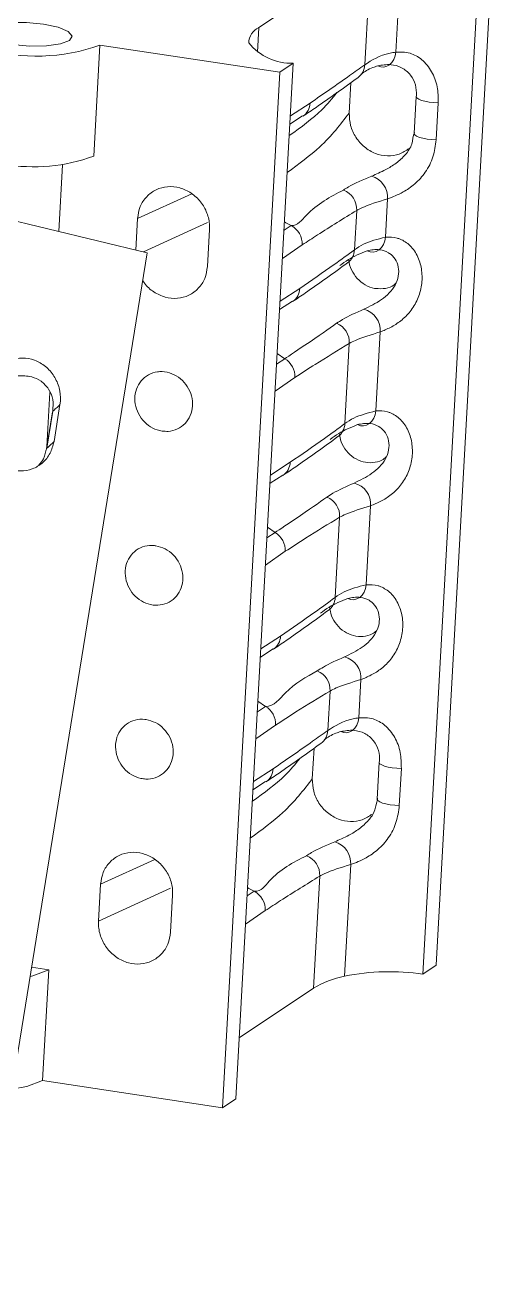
# Model space of a CAD drawing. Header units: millimetres. Extents: x 0 to 1189, y 0 to 841.
# Drawn here: x 930.66 to 933.1, y 536.2 to 542.77 of the extents above; entities that cross this region are included whole.
import ezdxf

# ---------------------------------------------------------------- set-up
doc = ezdxf.new("R2010")
doc.units = ezdxf.units.MM
doc.layers.get('0').update_dxf_attribs({"lineweight": 18})

msp = doc.modelspace()

# ---------------------------------------------------------------- linework, layer by layer
at = {"color": 7, "linetype": 'Continuous', "lineweight": 15}
for p, q in [((932.5892, 542.6273), (932.6214, 543.2078)), ((932.7302, 537.8282), (933.0291, 543.2181)), ((932.7997, 537.8746), (933.0986, 543.2645)), ((932.4601, 543.1447), (931.8761, 542.7551)), ((932.4277, 542.5614), (932.4601, 543.1447)), ((931.0183, 542.0861), (931.0504, 542.6636)), ((931.9865, 542.5226), (931.0504, 542.6636)), ((931.7571, 537.179), (932.056, 542.569)), ((932.056, 542.569), (931.9865, 542.5226)), ((931.6876, 537.1327), (931.9865, 542.5226)), ((932.3559, 542.4685), (932.3471, 542.3101)), ((932.6951, 542.3962), (932.6844, 542.2037)), ((932.6951, 542.3962), (932.6972, 542.4012)), ((932.8101, 542.3636), (932.7994, 542.1711)), ((932.0384, 542.2521), (932.1043, 542.2952)), ((930.8554, 542.0412), (930.8361, 541.6937)), ((932.5358, 541.6643), (932.5468, 541.8633)), ((931.2958, 541.5825), (930.3951, 541.8005)), ((931.2366, 541.5968), (931.2457, 541.7607)), ((932.3743, 541.598), (932.3857, 541.803)), ((931.6202, 541.7043), (931.6095, 541.5118)), ((930.4241, 536.1955), (931.2958, 541.5825)), ((931.985, 541.2876), (932.051, 541.3307)), ((932.4856, 540.7596), (932.5084, 541.1707)), ((932.3241, 540.6933), (932.3473, 541.111)), ((930.7896, 540.8559), (930.774, 540.574)), ((930.8423, 540.7926), (930.8112, 540.6002)), ((930.8032, 540.7546), (930.7721, 540.5622)), ((930.8055, 540.7584), (930.7744, 540.566)), ((930.8055, 540.7584), (930.8032, 540.7546)), ((930.7744, 540.566), (930.7721, 540.5622)), ((931.9348, 540.3829), (932.0009, 540.426)), ((932.4354, 539.8549), (932.4582, 540.266)), ((932.2739, 539.7886), (932.2971, 540.2062)), ((931.8846, 539.4781), (931.9507, 539.5212)), ((932.397, 539.1623), (932.408, 539.3612)), ((932.2356, 539.0965), (932.2469, 539.3015)), ((932.1637, 539.0036), (932.1549, 538.8451)), ((932.5029, 538.9313), (932.4922, 538.7388)), ((932.5029, 538.9313), (932.505, 538.9362)), ((932.618, 538.8986), (932.6073, 538.7061)), ((931.8463, 538.7871), (931.9121, 538.8303)), ((932.1612, 537.7548), (932.1935, 538.3381)), ((932.3224, 537.8178), (932.3546, 538.3983)), ((931.0429, 538.1032), (931.0536, 538.2957)), ((931.428, 538.2393), (931.4173, 538.0468)), ((930.6942, 537.8645), (930.7835, 537.8511)), ((930.7835, 537.8511), (930.7514, 537.2736)), ((932.7997, 537.8746), (932.7302, 537.8282)), ((932.1612, 537.7548), (931.7747, 537.497)), ((931.6876, 537.1327), (930.7514, 537.2736)), ((931.7571, 537.179), (931.6876, 537.1327))]:
    msp.add_line(p, q, dxfattribs=at)
at = {"color": 8, "linetype": 'Continuous', "lineweight": 15}
for p, q in [((931.8689, 542.6262), (931.8761, 542.7551)), ((932.0409, 542.2961), (932.1433, 542.362)), ((931.2457, 541.7607), (931.5277, 541.8902)), ((931.2764, 541.5872), (931.6089, 541.7399)), ((932.1024, 541.6237), (931.9997, 541.5527)), ((931.9873, 541.3304), (932.0901, 541.3972)), ((932.0644, 540.9335), (931.9614, 540.8622)), ((931.9372, 540.4257), (932.0399, 540.4924)), ((932.0142, 540.0287), (931.9112, 539.9574)), ((931.887, 539.5209), (931.9897, 539.5877)), ((931.964, 539.124), (931.861, 539.0527)), ((931.8487, 538.8312), (931.9511, 538.8971)), ((931.0536, 538.2957), (931.3356, 538.4253)), ((931.0429, 538.1032), (931.4167, 538.275)), ((931.9102, 538.1587), (931.8075, 538.0877))]:
    msp.add_line(p, q, dxfattribs=at)
at = {"color": 7, "linetype": 'Continuous', "lineweight": 15}
for points in [[(930.4647, 542.7549), (930.5076, 542.7703), (930.5802, 542.7806), (930.6674, 542.7816), (930.7558, 542.7733), (930.8321, 542.7568), (930.8847, 542.7347), (930.9054, 542.7104), (930.8912, 542.6875), (930.8442, 542.6696), (930.7716, 542.6593), (930.6845, 542.6583), (930.596, 542.6666)], [(932.5892, 542.6273), (932.5854, 542.6073), (932.5785, 542.5892), (932.5687, 542.5738), (932.5564, 542.5617), (932.5424, 542.5535), (932.527, 542.5497), (932.5111, 542.5502), (932.4954, 542.5553)], [(932.5358, 541.6643), (932.5318, 541.6441), (932.5246, 541.6258), (932.5144, 541.6103), (932.5019, 541.5982), (932.4875, 541.5902), (932.4718, 541.5865), (932.4557, 541.5874), (932.4399, 541.5929)], [(932.4856, 540.7596), (932.4816, 540.7394), (932.4744, 540.7211), (932.4643, 540.7055), (932.4517, 540.6935), (932.4373, 540.6854), (932.4217, 540.6818), (932.4056, 540.6827), (932.3897, 540.6881)], [(932.4354, 539.8549), (932.4314, 539.8346), (932.4242, 539.8163), (932.4141, 539.8008), (932.4015, 539.7887), (932.3871, 539.7807), (932.3715, 539.777), (932.3554, 539.778), (932.3396, 539.7834)], [(932.397, 539.1623), (932.3932, 539.1424), (932.3863, 539.1242), (932.3765, 539.1088), (932.3643, 539.0967), (932.3502, 539.0886), (932.3349, 539.0847), (932.319, 539.0853), (932.3033, 539.0903)], [(930.7835, 537.8511), (930.7018, 537.8199), (930.6864, 537.8165)], [(930.7514, 537.2736), (930.6697, 537.2424), (930.5914, 537.229)]]:
    msp.add_lwpolyline(points, dxfattribs=at)
at = {"color": 8, "linetype": 'Continuous', "lineweight": 15}
for points in [[(932.8101, 542.3636), (932.7861, 542.3646), (932.7626, 542.3672), (932.7409, 542.3711), (932.7224, 542.3761), (932.7081, 542.382), (932.6988, 542.3884), (932.6951, 542.3949), (932.6951, 542.3962)], [(932.7994, 542.1711), (932.7754, 542.1721), (932.7519, 542.1747), (932.7303, 542.1786), (932.7117, 542.1836), (932.6974, 542.1895), (932.6881, 542.1959), (932.6844, 542.2024), (932.6844, 542.2037)], [(932.0078, 541.6997), (932.0446, 541.724), (932.0446, 541.724)], [(932.0102, 541.7434), (932.0174, 541.7387), (932.0446, 541.724)], [(931.9692, 541.0035), (932.0112, 541.0313), (932.0112, 541.0313)], [(931.9723, 541.0586), (931.9725, 541.0584), (932.0112, 541.0313)], [(931.919, 540.0988), (931.9611, 540.1266), (931.9611, 540.1266)], [(931.9221, 540.1539), (931.9223, 540.1537), (931.9611, 540.1266)], [(931.8689, 539.194), (931.9109, 539.2218), (931.9109, 539.2218)], [(931.8719, 539.2492), (931.8721, 539.2489), (931.9109, 539.2218)], [(932.618, 538.8986), (932.5939, 538.8996), (932.5704, 538.9022), (932.5488, 538.9061), (932.5303, 538.9111), (932.5159, 538.917), (932.5067, 538.9234), (932.5029, 538.9299), (932.5029, 538.9313)], [(932.6073, 538.7061), (932.5833, 538.7072), (932.5597, 538.7097), (932.5381, 538.7136), (932.5196, 538.7186), (932.5053, 538.7245), (932.496, 538.7309), (932.4923, 538.7374), (932.4922, 538.7388)], [(931.8181, 538.2785), (931.8252, 538.2737), (931.8525, 538.2591)], [(931.8156, 538.2347), (931.8525, 538.2591), (931.8525, 538.2591)]]:
    msp.add_lwpolyline(points, dxfattribs=at)
at = {"color": 7, "linetype": 'Continuous', "lineweight": 15}
for centre, radius, start, end in [((931.9177, 542.6709), 0.094, 116.2517, 177.05931), ((932.0473, 542.856), 0.2872, 218.89886, 271.73567), ((930.7188, 543.5956), 0.9893, 254.04491, 289.58441), ((930.7054, 542.9361), 0.9059, 260.14588, 290.20928), ((932.4311, 541.8704), 0.1159, 356.45007, 73.71954), ((932.2787, 541.8088), 0.1071, 356.9003, 69.22579), ((931.9946, 541.6285), 0.1079, 357.45738, 62.34708), ((932.3926, 541.1771), 0.116, 356.82856, 74.76157), ((932.2403, 541.1169), 0.1072, 356.85151, 67.53409), ((931.9565, 540.9383), 0.1079, 357.46431, 59.54653), ((932.3424, 540.2724), 0.116, 356.82146, 74.77415), ((932.1901, 540.2121), 0.1072, 356.85151, 67.53409), ((931.9063, 540.0335), 0.108, 357.47136, 59.53948), ((932.2922, 539.3677), 0.116, 356.82146, 74.77415), ((932.1399, 539.3074), 0.1072, 356.85151, 67.53409), ((931.8562, 539.1288), 0.1079, 357.45935, 59.55149), ((932.239, 538.4055), 0.1159, 356.44915, 73.7166), ((932.0865, 538.3439), 0.1071, 356.9003, 69.22579), ((931.8024, 538.1635), 0.1079, 357.45738, 62.34708), ((932.4314, 537.301), 0.5282, 101.90722, 120.77862), ((932.5567, 536.6267), 1.2139, 81.78674, 101.12764)]:
    msp.add_arc(centre, radius, start, end, dxfattribs=at)
at = {"color": 8, "linetype": 'Continuous', "lineweight": 15}
for centre, radius, start, end in [((932.3407, 542.5643), 0.087, 305.66268, 358.09255), ((932.0556, 542.3654), 0.0878, 304.6261, 357.81321), ((932.2877, 541.6007), 0.0866, 305.91123, 358.2231), ((932.0022, 541.4006), 0.0879, 304.743, 357.78406), ((932.2375, 540.696), 0.0866, 305.91123, 358.2231), ((931.9521, 540.4958), 0.0879, 304.73009, 357.78933), ((932.1873, 539.7912), 0.0866, 305.91123, 358.2231), ((931.9019, 539.5911), 0.0879, 304.73009, 357.78933), ((932.1486, 539.0994), 0.087, 305.66268, 358.09255), ((931.8634, 538.9004), 0.0878, 304.61187, 357.82745)]:
    msp.add_arc(centre, radius, start, end, dxfattribs=at)
at = {"color": 7, "linetype": 'Continuous', "lineweight": 15}
for points, knots in [([(932.4277, 542.5614), (932.4659, 542.5856), (932.5108, 542.614), (932.579, 542.6256), (932.5892, 542.6273)], [0, 0, 0, 0, 0.1494106, 0.1757816, 0.1757816, 0.1757816, 0.1757816]), ([(932.5892, 542.6273), (932.6134, 542.6279), (932.6575, 542.6289), (932.7285, 542.591), (932.779, 542.528), (932.8087, 542.4481), (932.8096, 542.3917), (932.8101, 542.3636)], [0, 0, 0, 0, 0.0889016, 0.1614535, 0.2395953, 0.3162917, 0.3927667, 0.3927667, 0.3927667, 0.3927667]), ([(932.1433, 542.362), (932.2117, 542.4091), (932.3065, 542.4742), (932.4014, 542.5425), (932.4277, 542.5614)], [0, 0, 0, 0, 0.250917, 0.3473653, 0.3473653, 0.3473653, 0.3473653]), ([(932.4954, 542.5553), (932.4866, 542.5526), (932.4512, 542.5422), (932.4268, 542.5254), (932.4085, 542.5127)], [0, 0, 0, 0, 0.02446097, 0.0973356, 0.0973356, 0.0973356, 0.0973356]), ([(932.6972, 542.4012), (932.6972, 542.4012), (932.6972, 542.4203), (932.6944, 542.4591), (932.6662, 542.5128), (932.6185, 542.5509), (932.5546, 542.567), (932.5173, 542.5596), (932.4954, 542.5553)], [0, 0, 0, 0, 0.0000096, 0.0460109, 0.0946547, 0.1507923, 0.2125499, 0.3001426, 0.3001426, 0.3001426, 0.3001426]), ([(932.1057, 542.2935), (932.1285, 542.3088), (932.2241, 542.3731), (932.3191, 542.4416), (932.3914, 542.4937)], [0, 0, 0, 0, 0.0831626, 0.3488985, 0.3488985, 0.3488985, 0.3488985]), ([(932.3471, 542.3101), (932.348, 542.2881), (932.3497, 542.2442), (932.3788, 542.1817), (932.4239, 542.1308), (932.4819, 542.0967), (932.5454, 542.0839), (932.6082, 542.092), (932.6418, 542.1145), (932.6583, 542.1255)], [0, 0, 0, 0, 0.0648513, 0.1296933, 0.1945352, 0.2593775, 0.3242208, 0.3890675, 0.4519086, 0.4519086, 0.4519086, 0.4519086]), ([(932.4636, 541.9817), (932.4869, 541.9918), (932.5246, 542.0081), (932.5903, 542.046), (932.6393, 542.0912), (932.6795, 542.1461), (932.6773, 542.1903), (932.6865, 542.2087), (932.6865, 542.2087)], [0, 0, 0, 0, 0.1029994, 0.1664276, 0.2248723, 0.2811711, 0.3362947, 0.3363067, 0.3363067, 0.3363067, 0.3363067]), ([(932.7994, 542.1711), (932.7954, 542.141), (932.7876, 542.0821), (932.747, 542.0025), (932.691, 541.9397), (932.6179, 541.8905), (932.573, 541.8733), (932.5468, 541.8633)], [0, 0, 0, 0, 0.0882607, 0.1732009, 0.2509693, 0.3230962, 0.4241885, 0.4241885, 0.4241885, 0.4241885]), ([(932.3167, 541.909), (932.3251, 541.9146), (932.3627, 541.9393), (932.4195, 541.9632), (932.4636, 541.9817)], [0, 0, 0, 0, 0.0367934, 0.1641994, 0.1641994, 0.1641994, 0.1641994]), ([(931.2457, 541.7607), (931.249, 541.782), (931.2555, 541.8247), (931.291, 541.8774), (931.341, 541.9141), (931.4017, 541.9302), (931.4659, 541.924), (931.5263, 541.8963), (931.5763, 541.85), (931.6099, 541.7906), (931.621, 541.7395), (931.6203, 541.7111), (931.6202, 541.7043)], [0, 0, 0, 0, 0.0643341, 0.1286707, 0.1930026, 0.2573347, 0.3216658, 0.385999, 0.4503282, 0.5146525, 0.5789891, 0.5991506, 0.5991506, 0.5991506, 0.5991506]), ([(932.0446, 541.724), (932.0446, 541.724), (932.0787, 541.724), (932.1556, 541.8253), (932.2492, 541.8739), (932.3167, 541.909)], [0, 0, 0, 0, 0.0000054, 0.0927272, 0.3319255, 0.3319255, 0.3319255, 0.3319255]), ([(932.5468, 541.8633), (932.4966, 541.848), (932.4323, 541.8285), (932.394, 541.8076), (932.3857, 541.803)], [0, 0, 0, 0, 0.1345932, 0.1723567, 0.1723567, 0.1723567, 0.1723567]), ([(932.3857, 541.803), (932.3177, 541.7612), (932.2233, 541.7032), (932.1287, 541.641), (932.1024, 541.6237)], [0, 0, 0, 0, 0.241761, 0.3353277, 0.3353277, 0.3353277, 0.3353277]), ([(932.3743, 541.598), (932.3889, 541.6083), (932.429, 541.6364), (932.4943, 541.6535), (932.5358, 541.6643)], [0, 0, 0, 0, 0.0641191, 0.1758582, 0.1758582, 0.1758582, 0.1758582]), ([(932.5358, 541.6643), (932.5558, 541.6646), (932.5804, 541.665), (932.6249, 541.6494), (932.6668, 541.6224), (932.7072, 541.5628), (932.727, 541.4901), (932.7261, 541.414), (932.7054, 541.3406), (932.6671, 541.2766), (932.6163, 541.2266), (932.5594, 541.1914), (932.5258, 541.1778), (932.5084, 541.1707)], [0, 0, 0, 0, 0.0773498, 0.0947913, 0.1615542, 0.2337477, 0.303821, 0.3746768, 0.4451662, 0.5118759, 0.5739116, 0.6359524, 0.702054, 0.702054, 0.702054, 0.702054]), ([(932.0901, 541.3972), (932.1495, 541.4381), (932.2442, 541.5033), (932.339, 541.5723), (932.3743, 541.598)], [0, 0, 0, 0, 0.2186087, 0.3480447, 0.3480447, 0.3480447, 0.3480447]), ([(932.4399, 541.5929), (932.4052, 541.5786), (932.3499, 541.5559), (932.312, 541.5266), (932.2978, 541.5157)], [0, 0, 0, 0, 0.1017928, 0.1623516, 0.1623516, 0.1623516, 0.1623516]), ([(932.4231, 541.2891), (932.4381, 541.2962), (932.4656, 541.3092), (932.5126, 541.3361), (932.555, 541.3703), (932.5877, 541.4129), (932.605, 541.4609), (932.6048, 541.5096), (932.5873, 541.5522), (932.5654, 541.5738), (932.5384, 541.5911), (932.4948, 541.6044), (932.4611, 541.5973), (932.4399, 541.5929)], [0, 0, 0, 0, 0.0643083, 0.1177583, 0.1629975, 0.2043108, 0.2437602, 0.2824659, 0.3226768, 0.3625748, 0.3702639, 0.4233772, 0.5132527, 0.5132527, 0.5132527, 0.5132527]), ([(931.6095, 541.5118), (931.6062, 541.4905), (931.5997, 541.4478), (931.5642, 541.395), (931.5143, 541.3584), (931.4536, 541.3423), (931.3892, 541.3483), (931.3298, 541.3767), (931.289, 541.4098), (931.2756, 541.4349), (931.2728, 541.4402)], [0, 0, 0, 0, 0.063721, 0.1274539, 0.1911778, 0.2549062, 0.3186369, 0.382362, 0.4460916, 0.4631031, 0.4631031, 0.4631031, 0.4631031]), ([(932.0525, 541.3287), (932.0745, 541.3435), (932.1703, 541.4079), (932.2653, 541.4773), (932.3384, 541.5307)], [0, 0, 0, 0, 0.0805645, 0.3500702, 0.3500702, 0.3500702, 0.3500702]), ([(932.345, 541.5486), (932.3449, 541.5476), (932.3439, 541.5293), (932.3578, 541.4931), (932.3864, 541.4474), (932.4289, 541.4133), (932.4641, 541.3999), (932.483, 541.3967), (932.4852, 541.3964)], [0, 0, 0, 0, 0.0032545, 0.0563841, 0.1095235, 0.1626469, 0.2157773, 0.2227828, 0.2227828, 0.2227828, 0.2227828]), ([(932.4852, 541.3964), (932.502, 541.3958), (932.5355, 541.3945), (932.572, 541.4069), (932.5862, 541.4211), (932.5889, 541.4238)], [0, 0, 0, 0, 0.0496978, 0.0993971, 0.1109179, 0.1109179, 0.1109179, 0.1109179]), ([(932.2812, 541.2159), (932.2913, 541.2225), (932.3283, 541.247), (932.3831, 541.2713), (932.4231, 541.2891)], [0, 0, 0, 0, 0.0432895, 0.1598309, 0.1598309, 0.1598309, 0.1598309]), ([(932.0112, 541.0313), (932.0112, 541.0313), (932.0112, 541.0313), (932.1662, 541.1348), (932.2369, 541.1847), (932.2812, 541.2159)], [0, 0, 0, 0, 0.0000048, 0.1222723, 0.3270596, 0.3270596, 0.3270596, 0.3270596]), ([(932.5084, 541.1707), (932.4608, 541.1562), (932.3961, 541.1364), (932.3575, 541.1163), (932.3473, 541.111)], [0, 0, 0, 0, 0.1266372, 0.1721261, 0.1721261, 0.1721261, 0.1721261]), ([(932.3473, 541.111), (932.2883, 541.0752), (932.1941, 541.0182), (932.0996, 540.9565), (932.0644, 540.9335)], [0, 0, 0, 0, 0.2092872, 0.333998, 0.333998, 0.333998, 0.333998]), ([(930.4735, 540.8818), (930.4791, 540.903), (930.4902, 540.9453), (930.5313, 540.9951), (930.5852, 541.0276), (930.6476, 541.0385), (930.7112, 541.0267), (930.7688, 540.9936), (930.8139, 540.9427), (930.8412, 540.8801), (930.8469, 540.8279), (930.8432, 540.7994), (930.8423, 540.7926)], [0, 0, 0, 0, 0.0647592, 0.1295124, 0.1942689, 0.2590324, 0.323789, 0.3885467, 0.4533133, 0.5180726, 0.5828322, 0.6031199, 0.6031199, 0.6031199, 0.6031199]), ([(930.6242, 540.9415), (930.6471, 540.9423), (930.6841, 540.9436), (930.7434, 540.9183), (930.7844, 540.8772), (930.8097, 540.8204), (930.8055, 540.7788), (930.8055, 540.7584), (930.8055, 540.7584)], [0, 0, 0, 0, 0.0921997, 0.1489766, 0.2012904, 0.2516838, 0.3010352, 0.3010449, 0.3010449, 0.3010449, 0.3010449]), ([(931.3732, 540.6545), (931.3649, 540.6562), (931.3399, 540.6612), (931.3004, 540.6823), (931.2621, 540.7209), (931.2373, 540.7697), (931.2288, 540.8228), (931.2375, 540.8743), (931.2625, 540.9184), (931.3009, 540.95), (931.3405, 540.9631), (931.3821, 540.9652), (931.4246, 540.9562), (931.4707, 540.9288), (931.5069, 540.8878), (931.5289, 540.8378), (931.5343, 540.7846), (931.5225, 540.734), (931.4949, 540.6918), (931.4545, 540.663), (931.4116, 540.6513), (931.384, 540.6536), (931.3732, 540.6545)], [0, 0, 0, 0, 0.0254543, 0.0769241, 0.1283844, 0.179858, 0.2313212, 0.2827925, 0.3342579, 0.3857248, 0.4371919, 0.462646, 0.5141127, 0.5655832, 0.617049, 0.6685172, 0.7199932, 0.7714579, 0.8229228, 0.8743894, 0.9258599, 0.9588113, 0.9588113, 0.9588113, 0.9588113]), ([(930.8423, 540.7926), (930.8357, 540.7862), (930.8238, 540.7747), (930.8111, 540.7634), (930.8055, 540.7584)], [0, 0, 0, 0, 0.02812489, 0.05021839, 0.05021839, 0.05021839, 0.05021839]), ([(932.3241, 540.6933), (932.3387, 540.7036), (932.3788, 540.7317), (932.4441, 540.7488), (932.4856, 540.7596)], [0, 0, 0, 0, 0.0641193, 0.1758582, 0.1758582, 0.1758582, 0.1758582]), ([(932.4856, 540.7596), (932.5057, 540.7599), (932.5302, 540.7602), (932.5747, 540.7447), (932.6166, 540.7176), (932.6571, 540.658), (932.6768, 540.5853), (932.6759, 540.5093), (932.6552, 540.4359), (932.6169, 540.3718), (932.5662, 540.3219), (932.5092, 540.2866), (932.4756, 540.273), (932.4582, 540.266)], [0, 0, 0, 0, 0.0773507, 0.0947874, 0.1615548, 0.2337476, 0.3038209, 0.374677, 0.4451676, 0.5118745, 0.57391, 0.6359513, 0.702052, 0.702052, 0.702052, 0.702052]), ([(930.8112, 540.6002), (930.8056, 540.579), (930.7946, 540.5368), (930.7535, 540.4869), (930.6996, 540.4544), (930.6371, 540.4435), (930.5735, 540.4553), (930.516, 540.4885), (930.4709, 540.5393), (930.4435, 540.6019), (930.4378, 540.6541), (930.4415, 540.6826), (930.4424, 540.6894)], [0, 0, 0, 0, 0.0647578, 0.1295221, 0.1942789, 0.2590375, 0.3237997, 0.3885592, 0.4533172, 0.5180768, 0.5828373, 0.6031363, 0.6031363, 0.6031363, 0.6031363]), ([(932.0399, 540.4924), (932.0994, 540.5334), (932.194, 540.5985), (932.2888, 540.6676), (932.3241, 540.6933)], [0, 0, 0, 0, 0.2186089, 0.3480447, 0.3480447, 0.3480447, 0.3480447]), ([(932.3897, 540.6881), (932.355, 540.6739), (932.2997, 540.6512), (932.2618, 540.6219), (932.2477, 540.611)], [0, 0, 0, 0, 0.101793, 0.1623516, 0.1623516, 0.1623516, 0.1623516]), ([(932.2952, 540.6441), (932.2976, 540.6286), (932.3027, 540.5956), (932.3303, 540.5502), (932.3702, 540.5137), (932.419, 540.4919), (932.4699, 540.488), (932.5125, 540.4978), (932.5321, 540.5143), (932.5391, 540.5202)], [0, 0, 0, 0, 0.0457212, 0.0975993, 0.149479, 0.2013586, 0.253242, 0.3051208, 0.3342425, 0.3342425, 0.3342425, 0.3342425]), ([(932.3729, 540.3843), (932.3879, 540.3914), (932.4154, 540.4045), (932.4624, 540.4313), (932.5048, 540.4655), (932.5375, 540.5081), (932.5548, 540.5562), (932.5546, 540.6048), (932.5371, 540.6474), (932.5152, 540.669), (932.4882, 540.6864), (932.4446, 540.6997), (932.4109, 540.6926), (932.3897, 540.6881)], [0, 0, 0, 0, 0.0643088, 0.1177578, 0.1630006, 0.2043135, 0.2437628, 0.2824683, 0.32268, 0.3625751, 0.3702642, 0.4233759, 0.5132495, 0.5132495, 0.5132495, 0.5132495]), ([(930.8112, 540.6002), (930.8045, 540.5938), (930.7927, 540.5823), (930.78, 540.571), (930.7744, 540.566)], [0, 0, 0, 0, 0.02812232, 0.05021408, 0.05021408, 0.05021408, 0.05021408]), ([(932.0023, 540.424), (932.0244, 540.4388), (932.1201, 540.5032), (932.2151, 540.5725), (932.2882, 540.6259)], [0, 0, 0, 0, 0.0805668, 0.3500752, 0.3500752, 0.3500752, 0.3500752]), ([(930.7744, 540.566), (930.7744, 540.566), (930.7658, 540.5489), (930.7636, 540.5142), (930.7415, 540.4888), (930.7325, 540.4785)], [0, 0, 0, 0, 0.00001356, 0.05847743, 0.0981914, 0.0981914, 0.0981914, 0.0981914]), ([(932.231, 540.3112), (932.2411, 540.3178), (932.2781, 540.3422), (932.3329, 540.3666), (932.3729, 540.3843)], [0, 0, 0, 0, 0.0432884, 0.1598258, 0.1598258, 0.1598258, 0.1598258]), ([(931.9611, 540.1266), (931.9611, 540.1266), (931.9611, 540.1266), (932.116, 540.2301), (932.1868, 540.2799), (932.231, 540.3112)], [0, 0, 0, 0, 0.0000042, 0.1222725, 0.3270596, 0.3270596, 0.3270596, 0.3270596]), ([(932.4582, 540.266), (932.4106, 540.2514), (932.346, 540.2316), (932.3073, 540.2115), (932.2971, 540.2062)], [0, 0, 0, 0, 0.1266372, 0.1721261, 0.1721261, 0.1721261, 0.1721261]), ([(932.2971, 540.2062), (932.2381, 540.1705), (932.1439, 540.1135), (932.0495, 540.0518), (932.0142, 540.0287)], [0, 0, 0, 0, 0.2092877, 0.333998, 0.333998, 0.333998, 0.333998]), ([(931.3401, 540.0577), (931.3568, 540.0535), (931.3903, 540.045), (931.4337, 540.0117), (931.4656, 539.9675), (931.4824, 539.9158), (931.4822, 539.8628), (931.465, 539.8143), (931.4327, 539.776), (931.3891, 539.7521), (931.3473, 539.7464), (931.3053, 539.7518), (931.2643, 539.768), (931.2226, 539.8028), (931.1932, 539.849), (931.1795, 539.9014), (931.1828, 539.954), (931.2029, 540.001), (931.2376, 540.037), (931.2827, 540.0579), (931.3189, 540.0606), (931.3379, 540.058), (931.3401, 540.0577)], [0, 0, 0, 0, 0.0514669, 0.1029354, 0.1544124, 0.2058782, 0.2573476, 0.3088118, 0.360283, 0.4117563, 0.4632251, 0.4886841, 0.5401557, 0.5916243, 0.6430927, 0.6945605, 0.746029, 0.7975012, 0.848967, 0.9004384, 0.9519036, 0.9586922, 0.9586922, 0.9586922, 0.9586922]), ([(932.2739, 539.7886), (932.2886, 539.7988), (932.3287, 539.827), (932.3939, 539.844), (932.4354, 539.8549)], [0, 0, 0, 0, 0.0641191, 0.1758582, 0.1758582, 0.1758582, 0.1758582]), ([(932.4354, 539.8549), (932.4555, 539.8551), (932.4801, 539.8555), (932.5245, 539.8399), (932.5664, 539.8129), (932.6069, 539.7533), (932.6266, 539.6806), (932.6257, 539.6045), (932.6051, 539.5312), (932.5668, 539.4671), (932.516, 539.4171), (932.4591, 539.3819), (932.4254, 539.3683), (932.408, 539.3612)], [0, 0, 0, 0, 0.0773457, 0.0947873, 0.1615587, 0.233744, 0.3038171, 0.3746727, 0.4451721, 0.5118696, 0.5739052, 0.63595, 0.7020475, 0.7020475, 0.7020475, 0.7020475]), ([(931.9897, 539.5877), (932.0492, 539.6286), (932.1438, 539.6938), (932.2387, 539.7629), (932.2739, 539.7886)], [0, 0, 0, 0, 0.2186087, 0.3480447, 0.3480447, 0.3480447, 0.3480447]), ([(932.3396, 539.7834), (932.3049, 539.7691), (932.2495, 539.7464), (932.2116, 539.7172), (932.1975, 539.7062)], [0, 0, 0, 0, 0.1017928, 0.1623516, 0.1623516, 0.1623516, 0.1623516]), ([(932.3227, 539.4796), (932.3377, 539.4867), (932.3652, 539.4997), (932.4122, 539.5266), (932.4547, 539.5608), (932.4874, 539.6034), (932.5046, 539.6514), (932.5044, 539.7001), (932.4869, 539.7427), (932.465, 539.7643), (932.438, 539.7816), (932.3944, 539.7949), (932.3607, 539.7879), (932.3396, 539.7834)], [0, 0, 0, 0, 0.0643078, 0.1177575, 0.1629997, 0.2043127, 0.2437619, 0.2824673, 0.3226716, 0.3625749, 0.370261, 0.4233717, 0.5132461, 0.5132461, 0.5132461, 0.5132461]), ([(931.9522, 539.5192), (931.9742, 539.534), (932.0699, 539.5984), (932.1649, 539.6678), (932.238, 539.7212)], [0, 0, 0, 0, 0.0805666, 0.3500752, 0.3500752, 0.3500752, 0.3500752]), ([(932.245, 539.7393), (932.2474, 539.7239), (932.2525, 539.6909), (932.2802, 539.6455), (932.3201, 539.609), (932.3688, 539.5871), (932.4197, 539.5833), (932.4623, 539.5931), (932.4819, 539.6095), (932.4889, 539.6154)], [0, 0, 0, 0, 0.045721, 0.0975991, 0.1494788, 0.2013587, 0.2532416, 0.305121, 0.3342379, 0.3342379, 0.3342379, 0.3342379]), ([(932.1809, 539.4064), (932.1909, 539.413), (932.228, 539.4375), (932.2828, 539.4618), (932.3227, 539.4796)], [0, 0, 0, 0, 0.0432884, 0.1598258, 0.1598258, 0.1598258, 0.1598258]), ([(931.9109, 539.2218), (931.9109, 539.2218), (931.9565, 539.2218), (932.0316, 539.3253), (932.1234, 539.3752), (932.1809, 539.4064)], [0, 0, 0, 0, 0.0000054, 0.1234843, 0.3303006, 0.3303006, 0.3303006, 0.3303006]), ([(932.408, 539.3612), (932.3605, 539.3467), (932.2958, 539.3269), (932.2571, 539.3068), (932.2469, 539.3015)], [0, 0, 0, 0, 0.1266372, 0.1721261, 0.1721261, 0.1721261, 0.1721261]), ([(932.2469, 539.3015), (932.1879, 539.2658), (932.0937, 539.2087), (931.9993, 539.147), (931.964, 539.124)], [0, 0, 0, 0, 0.209291, 0.334003, 0.334003, 0.334003, 0.334003]), ([(931.2899, 539.153), (931.3066, 539.1488), (931.3401, 539.1403), (931.3835, 539.107), (931.4154, 539.0628), (931.4322, 539.011), (931.432, 538.958), (931.4148, 538.9096), (931.3825, 538.8713), (931.3389, 538.8473), (931.2971, 538.8417), (931.2551, 538.8471), (931.2141, 538.8633), (931.1725, 538.8981), (931.1431, 538.9443), (931.1293, 538.9966), (931.1326, 539.0493), (931.1527, 539.0962), (931.1874, 539.1323), (931.2325, 539.1532), (931.2687, 539.1559), (931.2877, 539.1533), (931.2899, 539.153)], [0, 0, 0, 0, 0.0514669, 0.1029358, 0.1544128, 0.2058786, 0.257348, 0.3088131, 0.3602831, 0.4117576, 0.4632253, 0.4886852, 0.5401561, 0.5916247, 0.643093, 0.6945612, 0.7460289, 0.7975022, 0.8489679, 0.9004346, 0.9519051, 0.9586927, 0.9586927, 0.9586927, 0.9586927]), ([(932.2356, 539.0965), (932.2737, 539.1206), (932.3186, 539.149), (932.3868, 539.1606), (932.397, 539.1623)], [0, 0, 0, 0, 0.1494112, 0.1757817, 0.1757817, 0.1757817, 0.1757817]), ([(932.397, 539.1623), (932.4213, 539.1629), (932.4653, 539.1639), (932.5363, 539.1261), (932.5868, 539.063), (932.6165, 538.9832), (932.6175, 538.9268), (932.618, 538.8986)], [0, 0, 0, 0, 0.0889025, 0.1614537, 0.2395992, 0.3162934, 0.3927688, 0.3927688, 0.3927688, 0.3927688]), ([(931.9511, 538.8971), (932.0196, 538.9441), (932.1143, 539.0093), (932.2092, 539.0775), (932.2356, 539.0965)], [0, 0, 0, 0, 0.2509181, 0.3473653, 0.3473653, 0.3473653, 0.3473653]), ([(932.3033, 539.0903), (932.2944, 539.0877), (932.2591, 539.0773), (932.2346, 539.0604), (932.2163, 539.0477)], [0, 0, 0, 0, 0.02446035, 0.09733561, 0.09733561, 0.09733561, 0.09733561]), ([(932.505, 538.9362), (932.505, 538.9362), (932.505, 538.9553), (932.5022, 538.9941), (932.4741, 539.0478), (932.4263, 539.0859), (932.3624, 539.102), (932.3251, 539.0946), (932.3033, 539.0903)], [0, 0, 0, 0, 0.0000096, 0.0460113, 0.0946552, 0.1507892, 0.21255, 0.3001438, 0.3001438, 0.3001438, 0.3001438]), ([(931.9135, 538.8285), (931.9363, 538.8439), (932.032, 538.9082), (932.1269, 538.9766), (932.1992, 539.0287)], [0, 0, 0, 0, 0.0831636, 0.3488986, 0.3488986, 0.3488986, 0.3488986]), ([(932.1549, 538.8451), (932.1558, 538.8231), (932.1575, 538.7792), (932.1866, 538.7167), (932.2317, 538.6658), (932.2897, 538.6318), (932.3533, 538.619), (932.416, 538.627), (932.4496, 538.6495), (932.4661, 538.6606)], [0, 0, 0, 0, 0.0648516, 0.1296934, 0.1945352, 0.2593823, 0.324226, 0.3890668, 0.4519078, 0.4519078, 0.4519078, 0.4519078]), ([(932.2715, 538.5167), (932.2948, 538.527), (932.3326, 538.5435), (932.3977, 538.5804), (932.4484, 538.6287), (932.4831, 538.6725), (932.4943, 538.7437), (932.4943, 538.7437), (932.4943, 538.7437)], [0, 0, 0, 0, 0.1029991, 0.166429, 0.2248751, 0.2811781, 0.3363135, 0.3363161, 0.3363161, 0.3363161, 0.3363161]), ([(932.6073, 538.7061), (932.6033, 538.6761), (932.5954, 538.6171), (932.5548, 538.5375), (932.4988, 538.4747), (932.4257, 538.4256), (932.3808, 538.4083), (932.3546, 538.3983)], [0, 0, 0, 0, 0.0882612, 0.1732013, 0.2509698, 0.3230969, 0.4241885, 0.4241885, 0.4241885, 0.4241885]), ([(932.1245, 538.444), (932.1329, 538.4496), (932.1705, 538.4743), (932.2273, 538.4982), (932.2715, 538.5167)], [0, 0, 0, 0, 0.0367943, 0.1642048, 0.1642048, 0.1642048, 0.1642048]), ([(931.0536, 538.2957), (931.0568, 538.317), (931.0634, 538.3597), (931.0988, 538.4125), (931.1488, 538.4491), (931.2095, 538.4652), (931.2737, 538.4591), (931.3342, 538.4313), (931.3841, 538.3851), (931.4178, 538.3256), (931.4289, 538.2745), (931.4282, 538.2461), (931.428, 538.2393)], [0, 0, 0, 0, 0.0643235, 0.12866, 0.1929918, 0.2573239, 0.3216539, 0.3859877, 0.450321, 0.5146452, 0.5789806, 0.5991421, 0.5991421, 0.5991421, 0.5991421]), ([(931.8525, 538.2591), (931.8525, 538.2591), (931.8903, 538.2591), (931.959, 538.3603), (932.0552, 538.409), (932.1245, 538.444)], [0, 0, 0, 0, 0.0000049, 0.0929179, 0.3326071, 0.3326071, 0.3326071, 0.3326071]), ([(932.1935, 538.3381), (932.1255, 538.2963), (932.0312, 538.2383), (931.9366, 538.1761), (931.9102, 538.1587)], [0, 0, 0, 0, 0.2417608, 0.3353277, 0.3353277, 0.3353277, 0.3353277]), ([(932.3546, 538.3983), (932.3044, 538.3831), (932.2401, 538.3635), (932.2019, 538.3427), (932.1935, 538.3381)], [0, 0, 0, 0, 0.1345934, 0.1723567, 0.1723567, 0.1723567, 0.1723567]), ([(931.4173, 538.0468), (931.4141, 538.0255), (931.4075, 537.9828), (931.3721, 537.9301), (931.3221, 537.8934), (931.2614, 537.8773), (931.1972, 537.8835), (931.1368, 537.9112), (931.0868, 537.9575), (931.0532, 538.0169), (931.042, 538.068), (931.0427, 538.0964), (931.0429, 538.1032)], [0, 0, 0, 0, 0.0643246, 0.1286583, 0.19299, 0.2573221, 0.3216531, 0.3859861, 0.4503117, 0.5146458, 0.5789824, 0.5991438, 0.5991438, 0.5991438, 0.5991438])]:
    msp.add_open_spline(points, degree=3, knots=knots, dxfattribs=at)
at = {"color": 8, "linetype": 'Continuous', "lineweight": 15}
for points, knots in [([(932.0352, 542.1928), (932.0963, 542.2368), (932.197, 542.3093), (932.2588, 542.3866), (932.2831, 542.4169)], [0, 0, 0, 0, 0.2036687, 0.3357049, 0.3357049, 0.3357049, 0.3357049]), ([(932.0245, 542.0003), (932.0843, 542.0445), (932.2196, 542.1443), (932.3014, 542.2507), (932.3471, 542.3101)], [0, 0, 0, 0, 0.1986926, 0.449436, 0.449436, 0.449436, 0.449436]), ([(931.843, 538.7279), (931.9041, 538.7718), (932.0048, 538.8443), (932.0666, 538.9216), (932.0909, 538.952)], [0, 0, 0, 0, 0.2036686, 0.3357031, 0.3357031, 0.3357031, 0.3357031]), ([(931.8323, 538.5354), (931.8921, 538.5795), (932.0274, 538.6793), (932.1093, 538.7857), (932.1549, 538.8451)], [0, 0, 0, 0, 0.1986931, 0.449436, 0.449436, 0.449436, 0.449436])]:
    msp.add_open_spline(points, degree=3, knots=knots, dxfattribs=at)

doc.saveas('drawing.dxf')
